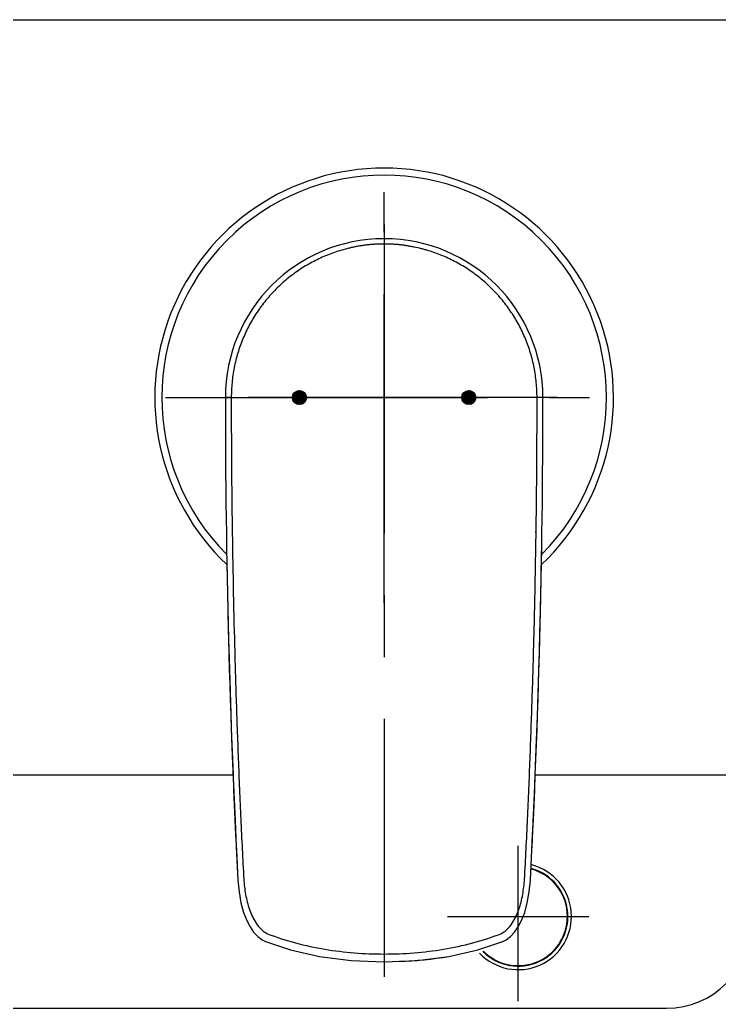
# Model space of a CAD drawing. Extents: x 1919 to 2339, y -1533 to -939.
# Drawn here: x 2071.45 to 2091.28, y -1399.38 to -1371.38 of the extents above; entities that cross this region are included whole.
import ezdxf

# ---------------------------------------------------------------- set-up
doc = ezdxf.new("R2010")
doc.units = 0
doc.header["$LTSCALE"] = 7
doc.header["$MEASUREMENT"] = 0
doc.linetypes.add('CENTER', pattern=[2, 1.25, -0.25, 0.25, -0.25])
doc.linetypes.add('HIDDEN', pattern=[0.375, 0.25, -0.125])
doc.layers.get('0').update_dxf_attribs({"color": 2, "linetype": 'CONTINUOUS'})
for name, color, linetype in [('08_ALL_FEATURES', 7, 'CONTINUOUS'), ('CEN', 1, 'CENTER'), ('CL', 1, 'CENTER'), ('DEFAULT_2', 8, 'HIDDEN'), ('DIM', 2, 'CONTINUOUS'), ('DWG', 7, 'CONTINUOUS')]:
    doc.layers.add(name, color=color, linetype=linetype)

msp = doc.modelspace()

# ---------------------------------------------------------------- hatches: boundary and pattern name
at = {"layer": 'DIM'}
h = msp.add_hatch(dxfattribs=at)
h.set_pattern_fill('ANSI31', color=256, scale=0.2, angle=-90, style=0)
h.set_pattern_definition([(315, (1974.290625, -989.229271), (0.0176776695, 0.0176776695), [])])
h.paths.add_polyline_path([(2079.58, -1382.079, 0.414214), (2079.38, -1381.879, 0.414214), (2079.18, -1382.079)])
h.paths.add_polyline_path([(2079.38, -1382.279, 0.414214), (2079.58, -1382.079), (2079.18, -1382.079, 0.414214)])
h = msp.add_hatch(dxfattribs=at)
h.set_pattern_fill('ANSI31', color=256, scale=0.2, angle=-90, style=0)
h.set_pattern_definition([(315, (728.700985, -1086.492788), (0.01767766953, 0.01767766953), [])])
h.paths.add_polyline_path([(2083.98, -1382.079, -0.414214), (2084.18, -1381.879, -0.414214), (2084.38, -1382.079)])
h.paths.add_polyline_path([(2084.18, -1382.279, -0.414214), (2083.98, -1382.079), (2084.38, -1382.079, -0.414214)])

# ---------------------------------------------------------------- linework, layer by layer
at = {"color": 7, "linetype": 'Continuous'}
msp.add_line((2077.636, -1395.753), (2077.636, -1395.75), dxfattribs=at)
for points in [[(2077.636, -1395.753), (2077.667, -1396.085), (2077.723, -1396.397), (2077.797, -1396.665), (2077.885, -1396.891), (2077.979, -1397.071), (2078.082, -1397.221), (2078.196, -1397.345), (2078.324, -1397.441), (2078.416, -1397.488)], [(2085.145, -1397.488), (2085.237, -1397.441), (2085.365, -1397.345), (2085.479, -1397.221), (2085.582, -1397.071), (2085.676, -1396.891), (2085.764, -1396.665), (2085.838, -1396.397), (2085.894, -1396.085), (2085.925, -1395.753)], [(2078.416, -1397.487), (2079.123, -1397.725), (2079.947, -1397.911), (2080.848, -1398.028), (2081.78, -1398.068)], [(2081.78, -1398.068), (2082.713, -1398.028), (2083.614, -1397.911), (2084.438, -1397.725), (2085.145, -1397.487)]]:
    msp.add_lwpolyline(points, dxfattribs=at)
for centre, radius, start, end in [((2081.78, -1382.08), 4.5, 0, 180), ((2340.28, -1382.081), 263, 179.99992, 182.9794), ((1823.281, -1382.081), 263, 357.02061, 0.00009)]:
    msp.add_arc(centre, radius, start, end, dxfattribs=at)
for points, knots in [([(2081.78, -1377.731), (2081.763, -1377.732), (2081.727, -1377.732), (2081.674, -1377.732), (2081.621, -1377.734), (2081.568, -1377.737), (2081.514, -1377.74), (2081.461, -1377.743), (2081.408, -1377.747), (2081.355, -1377.751), (2081.302, -1377.757), (2081.25, -1377.764), (2081.197, -1377.772), (2081.127, -1377.781), (2081.039, -1377.796), (2080.934, -1377.816), (2080.83, -1377.838), (2080.692, -1377.872), (2080.521, -1377.92), (2080.319, -1377.987), (2080.055, -1378.09), (2079.733, -1378.242), (2079.368, -1378.462), (2079.026, -1378.716), (2078.71, -1379.003), (2078.424, -1379.32), (2078.171, -1379.663), (2077.952, -1380.029), (2077.77, -1380.415), (2077.627, -1380.817), (2077.523, -1381.231), (2077.462, -1381.653), (2077.449, -1381.938), (2077.447, -1382.08)], [0, 0, 0, 0, 0.007809, 0.015625, 0.023437, 0.03125, 0.039062, 0.046873, 0.054685, 0.062498, 0.070309, 0.078121, 0.085934, 0.093746, 0.109369, 0.124994, 0.140617, 0.156241, 0.187487, 0.218734, 0.249981, 0.312458, 0.374936, 0.437418, 0.499903, 0.562392, 0.624886, 0.687387, 0.749891, 0.812409, 0.874936, 0.937466, 1, 1, 1, 1]), ([(2086.114, -1382.08), (2086.112, -1381.938), (2086.099, -1381.653), (2086.038, -1381.231), (2085.934, -1380.817), (2085.791, -1380.415), (2085.609, -1380.029), (2085.39, -1379.663), (2085.137, -1379.32), (2084.851, -1379.003), (2084.535, -1378.717), (2084.193, -1378.462), (2083.828, -1378.242), (2083.506, -1378.09), (2083.242, -1377.987), (2083.073, -1377.931), (2082.937, -1377.891), (2082.8, -1377.855), (2082.661, -1377.823), (2082.522, -1377.797), (2082.434, -1377.782), (2082.364, -1377.772), (2082.311, -1377.764), (2082.259, -1377.757), (2082.188, -1377.749), (2082.1, -1377.743), (2082.011, -1377.738), (2081.94, -1377.734), (2081.887, -1377.732), (2081.834, -1377.732), (2081.798, -1377.732), (2081.78, -1377.731)], [0, 0, 0, 0, 0.062534, 0.125062, 0.18759, 0.250106, 0.31261, 0.375111, 0.437605, 0.500095, 0.56258, 0.625062, 0.68754, 0.750017, 0.781264, 0.812511, 0.828135, 0.843759, 0.875005, 0.89063, 0.906253, 0.914065, 0.921878, 0.92969, 0.937502, 0.953126, 0.96875, 0.976562, 0.984374, 0.99219, 1, 1, 1, 1]), ([(2077.447, -1382.08), (2077.436, -1382.08), (2077.414, -1382.08), (2077.382, -1382.08), (2077.354, -1382.08), (2077.332, -1382.08), (2077.317, -1382.08), (2077.308, -1382.08), (2077.3, -1382.08), (2077.293, -1382.08), (2077.288, -1382.08), (2077.284, -1382.08), (2077.282, -1382.08), (2077.281, -1382.08), (2077.281, -1382.08), (2077.28, -1382.08), (2077.28, -1382.08)], [0, 0, 0, 0, 0.203334, 0.394561, 0.567298, 0.716491, 0.780834, 0.837623, 0.886421, 0.926888, 0.958686, 0.981556, 0.9896, 0.995364, 0.998834, 1, 1, 1, 1]), ([(2077.447, -1382.08), (2077.447, -1382.222), (2077.447, -1382.506), (2077.449, -1383.075), (2077.453, -1384.07), (2077.473, -1386.061), (2077.517, -1388.336), (2077.583, -1390.61), (2077.633, -1392.031), (2077.679, -1393.168), (2077.716, -1394.02), (2077.756, -1394.872), (2077.787, -1395.439), (2077.803, -1395.723)], [0, 0, 0, 0, 0.031255, 0.06251, 0.125019, 0.250038, 0.500075, 0.625095, 0.750114, 0.812623, 0.875133, 0.937637, 1, 1, 1, 1]), ([(2085.758, -1395.723), (2085.774, -1395.439), (2085.805, -1394.872), (2085.845, -1394.02), (2085.882, -1393.168), (2085.928, -1392.031), (2085.978, -1390.61), (2086.028, -1388.905), (2086.066, -1387.199), (2086.094, -1385.492), (2086.108, -1384.07), (2086.112, -1383.075), (2086.114, -1382.506), (2086.114, -1382.222), (2086.114, -1382.08)], [0, 0, 0, 0, 0.062363, 0.124867, 0.187377, 0.249886, 0.374905, 0.499924, 0.624943, 0.749962, 0.874981, 0.93749, 0.968745, 1, 1, 1, 1]), ([(2077.803, -1395.723), (2077.812, -1395.868), (2077.844, -1396.158), (2077.933, -1396.513), (2078.043, -1396.783), (2078.149, -1396.975), (2078.263, -1397.12), (2078.375, -1397.216), (2078.439, -1397.253), (2078.474, -1397.267)], [0, 0, 0, 0, 0.249847, 0.498914, 0.623519, 0.748356, 0.873615, 0.936688, 1, 1, 1, 1]), ([(2085.087, -1397.267), (2085.122, -1397.253), (2085.186, -1397.216), (2085.298, -1397.12), (2085.412, -1396.975), (2085.518, -1396.783), (2085.628, -1396.513), (2085.716, -1396.158), (2085.749, -1395.868), (2085.758, -1395.723)], [0, 0, 0, 0, 0.063312, 0.126385, 0.251644, 0.376481, 0.501086, 0.750153, 1, 1, 1, 1]), ([(2078.474, -1397.267), (2078.734, -1397.371), (2079.269, -1397.545), (2080.095, -1397.719), (2080.935, -1397.821), (2081.499, -1397.843), (2081.78, -1397.843)], [0, 0, 0, 0, 0.249069, 0.49905, 0.749387, 1, 1, 1, 1]), ([(2081.78, -1397.843), (2082.062, -1397.843), (2082.626, -1397.821), (2083.466, -1397.719), (2084.292, -1397.545), (2084.827, -1397.371), (2085.087, -1397.267)], [0, 0, 0, 0, 0.250613, 0.50095, 0.750931, 1, 1, 1, 1])]:
    msp.add_open_spline(points, degree=3, knots=knots, dxfattribs=at)
at = {"layer": '08_ALL_FEATURES', "color": 7, "linetype": 'Continuous'}
for radius, start, end in [(1.508, 223.4839, 75.2455), (1.408, 224.725, 74.5638), (1.393, 224.9374, 74.4474)]:
    msp.add_arc((2085.58, -1396.779), radius, start, end, dxfattribs=at)
at = {"layer": 'CEN'}
for p, q in [((2081.78, -1387.899), (2081.78, -1376.259)), ((2075.58, -1382.079), (2077.18, -1382.079)), ((2075.96, -1382.079), (2087.6, -1382.079)), ((2085.58, -1399.179), (2085.58, -1394.779)), ((2083.58, -1396.779), (2087.58, -1396.779))]:
    msp.add_line(p, q, dxfattribs=at)
at = {"layer": 'CL'}
for p, q in [((2081.78, -1377.18), (2081.78, -1398.49)), ((2086.68, -1382.079), (2076.88, -1382.079))]:
    msp.add_line(p, q, dxfattribs=at)
at = {"layer": 'DEFAULT_2', "color": 8, "linetype": 'HIDDEN'}
for p, q in [((2077.322, -1386.74), (2077.339, -1387.625)), ((2078.416, -1397.487), (2078.416, -1397.488)), ((2085.145, -1397.488), (2085.145, -1397.487))]:
    msp.add_line(p, q, dxfattribs=at)
for points in [[(2085.971, -1394.838), (2086.006, -1394.103), (2086.041, -1393.307), (2086.074, -1392.513), (2086.102, -1391.781), (2086.126, -1391.105), (2086.147, -1390.467), (2086.166, -1389.857), (2086.182, -1389.275), (2086.197, -1388.722), (2086.209, -1388.196), (2086.221, -1387.696), (2086.23, -1387.228), (2086.244, -1386.435)], [(2077.339, -1387.625), (2077.35, -1388.126), (2077.363, -1388.654), (2077.377, -1389.209), (2077.394, -1389.793), (2077.412, -1390.406), (2077.433, -1391.048), (2077.457, -1391.726), (2077.485, -1392.46), (2077.518, -1393.259), (2077.554, -1394.065), (2077.589, -1394.811), (2077.636, -1395.75)]]:
    msp.add_lwpolyline(points, dxfattribs=at)
msp.add_arc((2085.859, -1385.544), 0.398, 300.2709, 305.2748, dxfattribs=at)
at = {"layer": 'DIM'}
for centre in [(2079.38, -1382.079), (2084.18, -1382.079)]:
    msp.add_circle(centre, 0.2, dxfattribs=at)
msp.add_arc((2081.938, -1388.154), 9.9, 271.5643, 279.7468, dxfattribs=at)
at = {"layer": 'DWG', "linetype": 'Continuous'}
for p, q in [((1989.98, -1371.379), (2111.18, -1371.379)), ((2077.498, -1392.779), (2070.805, -1392.779)), ((2111.18, -1392.779), (2086.063, -1392.779)), ((2011.38, -1399.379), (2089.78, -1399.379))]:
    msp.add_line(p, q, dxfattribs=at)
at = {"layer": 'DWG'}
for radius, start, end in [(6.5, 313.296, 226.7042), (6.3, 315.0986, 224.9015)]:
    msp.add_arc((2081.78, -1382.079), radius, start, end, dxfattribs=at)
at = {"layer": 'DWG', "linetype": 'Continuous'}
msp.add_arc((2089.78, -1396.979), 2.4, 270, 0, dxfattribs=at)

doc.saveas('drawing.dxf')
